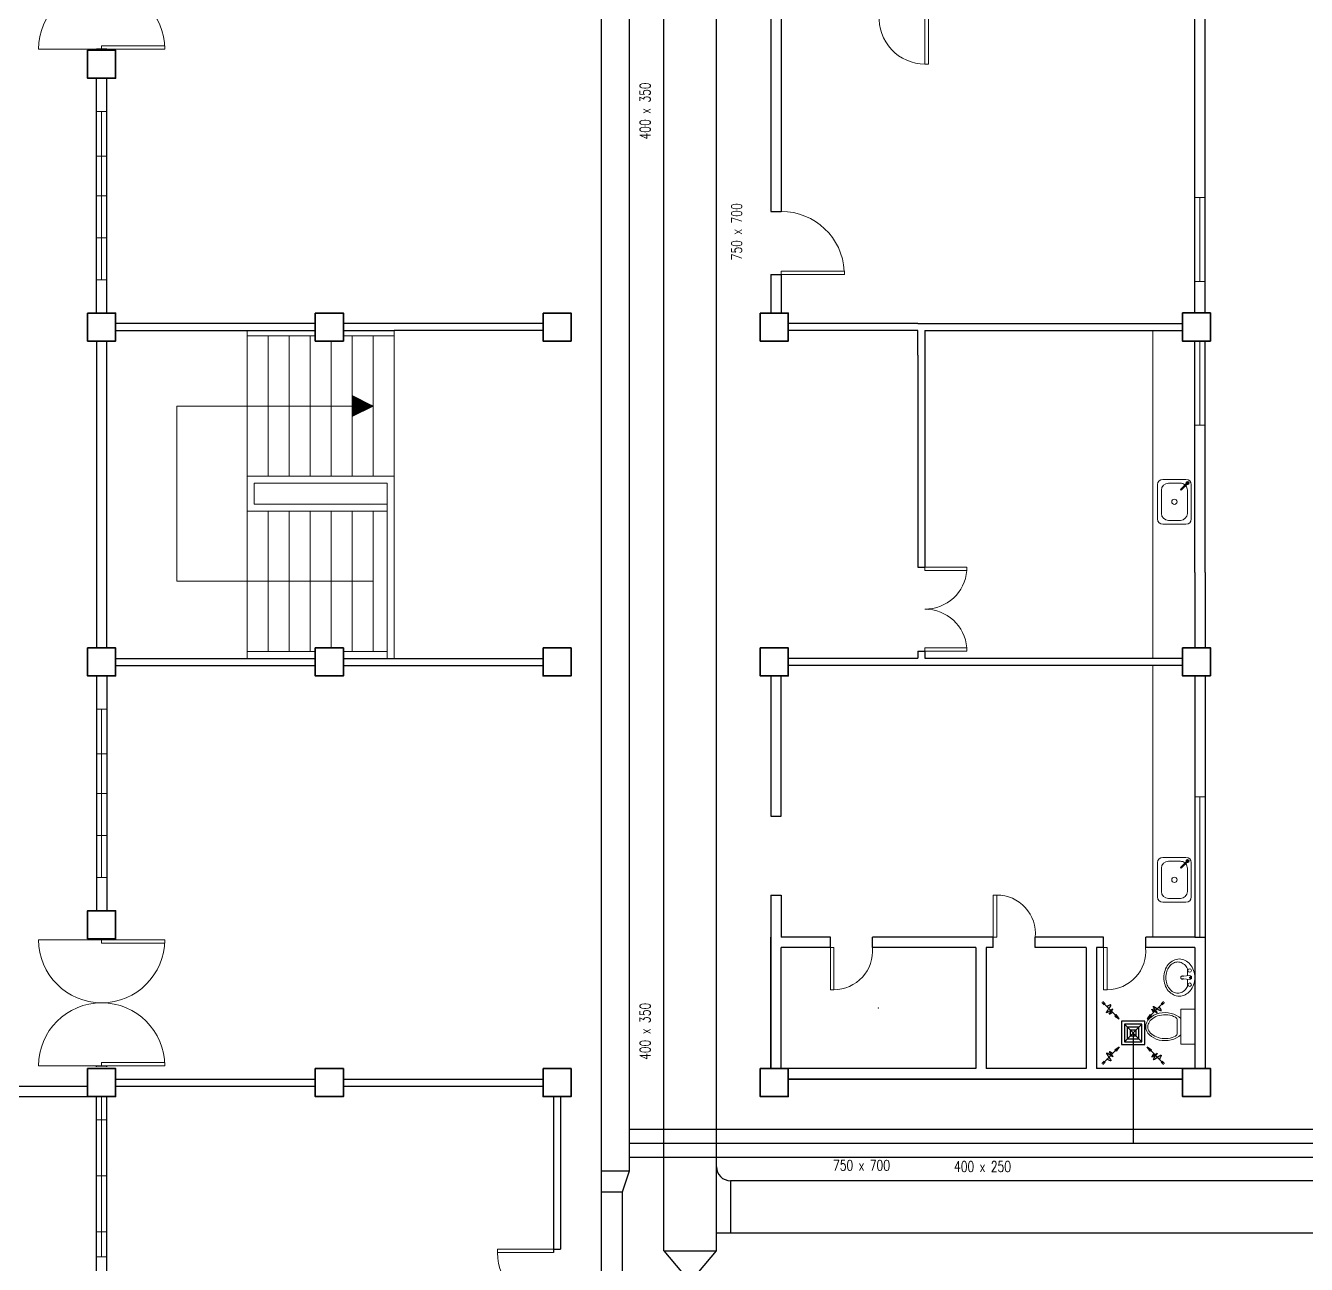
# Model space of a CAD drawing. Header units: millimetres. Extents: x 3 to 200, y 1 to 233.
# Drawn here: x 12.84 to 31.11, y 116.84 to 134.51 of the extents above; entities that cross this region are included whole.
import ezdxf

# ---------------------------------------------------------------- set-up
doc = ezdxf.new("R2010")
doc.units = ezdxf.units.MM
doc.header["$MEASUREMENT"] = 0
for name, color, linetype in [('ahu line', 150, 'Continuous'), ('AIR', 7, 'Continuous'), ('AIR-00', 8, 'Continuous'), ('AIR-03', 30, 'Continuous'), ('ducting label', 7, 'Continuous'), ('exhaust', 1, 'Continuous')]:
    doc.layers.add(name, color=color, linetype=linetype)
doc.styles.add('Arch-Dim', font='simplex.shx', dxfattribs={"width": 0.75})

# ---------------------------------------------------------------- blocks, each defined once
blk = doc.blocks.new('GRILL-C-IN')
at = {"layer": 'AIR-00', "ltscale": 3}
for p, q in [((-0.623, 0.601), (-0.674, 0.651)), ((-0.601, 0.623), (-0.651, 0.674)), ((-0.637, 0.637), (-0.3, 0.3)), ((0.637, 0.637), (0.3, 0.3)), ((0.601, 0.623), (0.651, 0.674)), ((0.623, 0.601), (0.674, 0.651)), ((-0.637, -0.637), (-0.3, -0.3)), ((0.637, -0.637), (0.3, -0.3)), ((-0.623, -0.601), (-0.674, -0.651)), ((-0.601, -0.623), (-0.651, -0.674)), ((0.601, -0.623), (0.651, -0.674)), ((0.623, -0.601), (0.674, -0.651))]:
    blk.add_line(p, q, dxfattribs=at)
at = {"layer": 'AIR-00', "color": 50}
for p, q in [((-0.188, 0.187), (0.187, -0.188)), ((0.187, 0.187), (-0.188, -0.188))]:
    blk.add_line(p, q, dxfattribs=at)
at = {"layer": 'AIR-00', "ltscale": 3}
for points in [[(-0.362, 0.393), (-0.393, 0.362), (-0.3, 0.3)], [(0.393, 0.362), (0.362, 0.393), (0.3, 0.3)], [(-0.362, -0.393), (-0.393, -0.362), (-0.3, -0.3)], [(0.393, -0.362), (0.362, -0.393), (0.3, -0.3)]]:
    blk.add_lwpolyline(points, close=True, dxfattribs=at)
at = {"layer": 'AIR-00', "color": 50}
for points in [[(-0.188, -0.188), (0.187, -0.188), (0.187, 0.187), (-0.188, 0.187)], [(-0.125, -0.125), (0.125, -0.125), (0.125, 0.125), (-0.125, 0.125)], [(-0.062, -0.062), (0.062, -0.062), (0.062, 0.062), (-0.062, 0.062)]]:
    blk.add_lwpolyline(points, close=True, dxfattribs=at)
at = {"layer": 'AIR-00', "ltscale": 3}
for points in [[(-0.441, 0.441), (-0.512, 0.404), (-0.432, 0.514), (-0.568, 0.43), (-0.477, 0.6), (-0.561, 0.561)], [(0.441, 0.441), (0.404, 0.512), (0.514, 0.432), (0.43, 0.568), (0.6, 0.477), (0.561, 0.561)], [(-0.441, -0.441), (-0.512, -0.404), (-0.432, -0.514), (-0.568, -0.43), (-0.477, -0.6), (-0.561, -0.561)], [(0.441, -0.441), (0.404, -0.512), (0.514, -0.432), (0.43, -0.568), (0.6, -0.477), (0.561, -0.561)]]:
    blk.add_spline(points, degree=3, dxfattribs=at)
for points in [[(-0.3, 0.3), (-0.362, 0.393), (-0.393, 0.362)], [(0.3, 0.3), (0.393, 0.362), (0.362, 0.393)], [(-0.3, -0.3), (-0.362, -0.393), (-0.393, -0.362)], [(0.3, -0.3), (0.393, -0.362), (0.362, -0.393)]]:
    blk.add_solid(points, dxfattribs=at)
at = {"layer": 'AIR-03', "color": 6}
blk.add_lwpolyline([(-0.25, -0.25), (0.25, -0.25), (0.25, 0.25), (-0.25, 0.25)], close=True, dxfattribs=at)

msp = doc.modelspace()

# ---------------------------------------------------------------- linework, layer by layer
at = {"color": 8, "linetype": 'ByBlock', "lineweight": 25}
for p, q in [((29.67, 130.414), (29.67, 136.389)), ((29.52, 130.412), (29.52, 135.989)), ((23.47, 135.987), (23.47, 131.862)), ((23.62, 134.663), (23.62, 131.862)), ((23.47, 131.862), (23.62, 131.862)), ((23.47, 130.962), (23.47, 130.762)), ((23.47, 130.962), (23.62, 130.962)), ((23.62, 130.962), (23.62, 130.862)), ((23.62, 130.962), (23.62, 130.412)), ((23.47, 130.762), (23.47, 130.762)), ((23.47, 130.762), (23.47, 130.412)), ((25.57, 130.262), (23.72, 130.262)), ((25.57, 130.162), (23.72, 130.162)), ((25.57, 130.262), (29.345, 130.262)), ((25.57, 129.812), (25.57, 130.162)), ((25.67, 130.162), (25.67, 126.789)), ((25.67, 130.162), (29.345, 130.162)), ((29.52, 126.712), (29.52, 130.014)), ((29.67, 126.712), (29.67, 130.014)), ((25.57, 129.812), (25.57, 126.789)), ((25.57, 126.789), (25.67, 126.789)), ((29.52, 126.712), (29.52, 125.639)), ((29.67, 126.712), (29.67, 125.639)), ((25.57, 125.589), (25.67, 125.589)), ((25.57, 125.589), (25.57, 125.489)), ((25.67, 125.589), (25.67, 125.489)), ((23.72, 125.489), (25.42, 125.489)), ((23.72, 125.389), (28.47, 125.389)), ((25.42, 125.489), (25.57, 125.489)), ((25.42, 125.489), (25.57, 125.489)), ((25.42, 125.389), (29.345, 125.389)), ((25.67, 125.489), (28.47, 125.489)), ((25.67, 125.489), (29.345, 125.489)), ((23.47, 125.237), (23.47, 123.237)), ((23.62, 123.237), (23.62, 125.237)), ((29.52, 125.239), (29.52, 121.512)), ((29.67, 125.239), (29.67, 121.512)), ((23.47, 123.237), (23.62, 123.237)), ((23.47, 122.112), (23.47, 119.637)), ((23.47, 122.112), (23.62, 122.112)), ((23.62, 122.112), (23.62, 121.512)), ((26.645, 121.512), (24.92, 121.512)), ((28.22, 121.512), (27.245, 121.512)), ((29.52, 121.512), (28.82, 121.512)), ((29.52, 121.512), (29.67, 121.512)), ((29.67, 121.512), (29.67, 119.639)), ((29.52, 121.362), (29.52, 119.637)), ((26.395, 119.637), (23.62, 119.637)), ((27.97, 119.637), (26.545, 119.637)), ((29.52, 119.637), (28.12, 119.637)), ((23.72, 119.487), (29.345, 119.487)), ((29.345, 119.487), (23.72, 119.487))]:
    msp.add_line(p, q, dxfattribs=at)
at = {"color": 8, "lineweight": 13}
for p, q in [((13.92, 134.175), (13.02, 134.175)), ((13.92, 134.225), (14.82, 134.225)), ((13.92, 134.175), (13.92, 134.225)), ((14.82, 134.175), (13.92, 134.175)), ((14.82, 134.225), (14.82, 134.175)), ((13.92, 121.475), (13.02, 121.475)), ((14.82, 121.475), (13.92, 121.475)), ((13.92, 121.475), (13.92, 121.425)), ((13.92, 121.425), (14.82, 121.425)), ((14.82, 121.425), (14.82, 121.475)), ((14.82, 119.725), (13.92, 119.725)), ((13.92, 119.725), (13.92, 119.675)), ((14.82, 119.675), (14.82, 119.725)), ((13.92, 119.675), (13.02, 119.675)), ((13.92, 119.675), (14.82, 119.675))]:
    msp.add_line(p, q, dxfattribs=at)
at = {"color": 8, "lineweight": 25}
for p, q in [((13.995, 134.175), (13.845, 134.175)), ((13.845, 134.162), (13.845, 134.175)), ((13.995, 134.162), (13.995, 134.175)), ((13.845, 130.412), (13.845, 133.762)), ((13.995, 130.412), (13.995, 133.762)), ((16.97, 130.262), (14.12, 130.262)), ((14.12, 130.162), (16.97, 130.162)), ((20.22, 130.262), (17.37, 130.262)), ((17.37, 130.162), (18.095, 130.162)), ((20.22, 130.162), (18.095, 130.162)), ((13.845, 130.012), (13.845, 125.637)), ((13.995, 128.087), (13.995, 130.012)), ((13.995, 127.987), (13.995, 128.087)), ((13.995, 127.687), (13.995, 127.987)), ((13.995, 127.587), (13.995, 127.687)), ((13.995, 125.637), (13.995, 127.587)), ((14.12, 125.487), (16.97, 125.487)), ((17.37, 125.487), (20.22, 125.487)), ((13.845, 125.237), (13.845, 121.887)), ((13.995, 125.237), (13.995, 121.887)), ((14.12, 125.387), (16.97, 125.387)), ((17.37, 125.387), (20.22, 125.387)), ((13.845, 121.487), (13.845, 121.475)), ((13.995, 121.475), (13.845, 121.475)), ((13.995, 121.487), (13.995, 121.475)), ((13.845, 119.675), (13.995, 119.675)), ((13.845, 119.662), (13.845, 119.675)), ((13.995, 119.662), (13.995, 119.675)), ((10.72, 119.387), (13.72, 119.387)), ((14.12, 119.487), (16.97, 119.487)), ((14.12, 119.387), (16.97, 119.387)), ((17.37, 119.487), (20.22, 119.487)), ((17.37, 119.387), (20.22, 119.387)), ((10.72, 119.237), (13.72, 119.237)), ((13.845, 113.637), (13.845, 119.237)), ((13.995, 113.637), (13.995, 119.237)), ((20.37, 119.237), (20.37, 117.012)), ((20.47, 119.237), (20.47, 117.062)), ((20.37, 117.062), (20.47, 117.062))]:
    msp.add_line(p, q, dxfattribs=at)
at = {"color": 8, "lineweight": 9}
for p, q in [((13.845, 133.287), (13.995, 133.287)), ((13.845, 132.087), (13.845, 133.287)), ((13.92, 130.887), (13.92, 133.287)), ((13.995, 133.287), (13.995, 130.887)), ((13.845, 132.65), (13.995, 132.65)), ((13.845, 132.087), (13.845, 130.887)), ((13.845, 132.087), (13.995, 132.087)), ((13.845, 131.487), (13.995, 131.487)), ((13.995, 130.887), (13.845, 130.887)), ((15.995, 130.087), (15.995, 130.162)), ((18.095, 130.162), (18.095, 130.087)), ((15.995, 128.087), (15.995, 130.087)), ((16.97, 130.087), (15.995, 130.087)), ((16.295, 128.087), (16.295, 130.087)), ((16.595, 128.087), (16.595, 130.087)), ((16.895, 128.087), (16.895, 130.087)), ((17.195, 130.012), (17.195, 128.087)), ((18.095, 130.087), (17.37, 130.087)), ((17.495, 130.087), (17.495, 128.087)), ((17.795, 130.087), (17.795, 128.087)), ((18.095, 130.087), (18.095, 128.087)), ((17.495, 129.087), (17.495, 129.237)), ((17.795, 129.087), (17.495, 129.237)), ((17.505, 129.087), (17.505, 129.232)), ((17.515, 129.087), (17.515, 129.227)), ((14.995, 126.587), (14.995, 129.087)), ((14.995, 129.087), (17.495, 129.087)), ((16.895, 129.087), (16.695, 129.087)), ((16.895, 129.087), (17.095, 129.087)), ((17.495, 129.087), (17.795, 129.087)), ((17.495, 129.087), (17.495, 128.937)), ((17.795, 129.087), (17.495, 128.937)), ((17.505, 129.087), (17.505, 128.942)), ((17.515, 129.087), (17.515, 128.947)), ((17.525, 129.087), (17.525, 129.222)), ((17.525, 129.087), (17.525, 128.952)), ((17.535, 129.087), (17.535, 129.217)), ((17.535, 129.087), (17.535, 128.957)), ((17.545, 129.087), (17.545, 129.212)), ((17.545, 129.087), (17.545, 128.962)), ((17.555, 129.087), (17.555, 129.207)), ((17.555, 129.087), (17.555, 128.967)), ((17.565, 129.087), (17.565, 129.202)), ((17.565, 129.087), (17.565, 128.972)), ((17.575, 129.087), (17.575, 129.197)), ((17.575, 129.087), (17.575, 128.977)), ((17.585, 129.087), (17.585, 129.192)), ((17.585, 129.087), (17.585, 128.982)), ((17.595, 129.087), (17.595, 129.187)), ((17.595, 129.087), (17.595, 128.987)), ((17.605, 129.087), (17.605, 129.182)), ((17.605, 129.087), (17.605, 128.992)), ((17.615, 129.087), (17.615, 129.177)), ((17.615, 129.087), (17.615, 128.997)), ((17.625, 129.087), (17.625, 129.172)), ((17.625, 129.087), (17.625, 129.002)), ((17.635, 129.087), (17.635, 129.167)), ((17.635, 129.087), (17.635, 129.007)), ((17.645, 129.087), (17.645, 129.162)), ((17.645, 129.087), (17.645, 129.012)), ((17.655, 129.087), (17.655, 129.157)), ((17.655, 129.087), (17.655, 129.017)), ((17.665, 129.087), (17.665, 129.152)), ((17.665, 129.087), (17.665, 129.022)), ((17.675, 129.087), (17.675, 129.147)), ((17.675, 129.087), (17.675, 129.027)), ((17.685, 129.087), (17.685, 129.142)), ((17.685, 129.087), (17.685, 129.032)), ((17.695, 129.087), (17.695, 129.137)), ((17.695, 129.087), (17.695, 129.037)), ((17.705, 129.087), (17.705, 129.132)), ((17.705, 129.087), (17.705, 129.042)), ((17.715, 129.087), (17.715, 129.127)), ((17.715, 129.087), (17.715, 129.047)), ((17.725, 129.087), (17.725, 129.122)), ((17.725, 129.087), (17.725, 129.052)), ((17.735, 129.087), (17.735, 129.117)), ((17.735, 129.087), (17.735, 129.057)), ((17.745, 129.087), (17.745, 129.112)), ((17.745, 129.087), (17.745, 129.062)), ((17.755, 129.087), (17.755, 129.107)), ((17.755, 129.087), (17.755, 129.067)), ((17.765, 129.087), (17.765, 129.102)), ((17.765, 129.087), (17.765, 129.072)), ((17.775, 129.087), (17.775, 129.097)), ((17.775, 129.087), (17.775, 129.077)), ((17.785, 129.087), (17.785, 129.092)), ((17.785, 129.087), (17.785, 129.082)), ((18.095, 128.087), (15.995, 128.087)), ((15.995, 128.087), (15.995, 127.987)), ((15.995, 127.687), (15.995, 127.987)), ((16.095, 127.687), (16.095, 127.987)), ((16.095, 127.987), (17.945, 127.987)), ((17.945, 127.987), (17.995, 127.987)), ((17.995, 127.987), (17.995, 127.687)), ((18.095, 127.987), (18.095, 128.087)), ((18.095, 127.987), (18.095, 127.687)), ((15.995, 125.587), (15.995, 127.687)), ((15.995, 127.587), (17.995, 127.587)), ((17.945, 127.687), (16.095, 127.687)), ((16.295, 125.587), (16.295, 127.587)), ((16.595, 125.587), (16.595, 127.587)), ((16.895, 125.587), (16.895, 127.587)), ((17.195, 125.637), (17.195, 127.587)), ((17.495, 125.587), (17.495, 127.587)), ((17.795, 125.587), (17.795, 127.587)), ((17.945, 127.687), (17.995, 127.687)), ((17.995, 127.687), (17.995, 125.487)), ((18.095, 127.587), (18.095, 127.687)), ((18.095, 125.587), (18.095, 127.587)), ((15.995, 126.587), (14.995, 126.587)), ((17.795, 126.587), (15.995, 126.587)), ((15.995, 125.587), (15.995, 125.487)), ((15.995, 125.587), (16.97, 125.587)), ((17.37, 125.587), (17.995, 125.587)), ((18.095, 125.587), (18.095, 125.487)), ((13.845, 124.762), (13.995, 124.762)), ((13.845, 123.562), (13.845, 124.762)), ((13.92, 122.362), (13.92, 124.762)), ((13.995, 124.762), (13.995, 122.362)), ((13.845, 124.125), (13.995, 124.125)), ((13.845, 123.562), (13.845, 122.362)), ((13.845, 123.562), (13.995, 123.562)), ((13.845, 122.962), (13.995, 122.962)), ((13.995, 122.362), (13.845, 122.362)), ((29.323, 120.949), (29.444, 120.963)), ((29.323, 120.92), (29.444, 120.907)), ((29.521, 120.485), (29.321, 120.485)), ((29.321, 120.485), (29.321, 119.985)), ((29.521, 119.985), (29.521, 120.485)), ((29.271, 120.325), (29.271, 120.144)), ((29.321, 119.985), (29.521, 119.985)), ((13.845, 116.95), (13.845, 119.237)), ((13.92, 119.237), (13.92, 116.95)), ((13.845, 118.106), (13.845, 118.906)), ((13.845, 118.906), (13.995, 118.906)), ((13.995, 118.906), (13.995, 117.306)), ((13.845, 118.106), (13.995, 118.106)), ((13.995, 117.306), (13.845, 117.306)), ((13.845, 116.95), (13.995, 116.95))]:
    msp.add_line(p, q, dxfattribs=at)
at = {"color": 8, "linetype": 'ByBlock', "lineweight": 9}
for p, q in [((29.67, 132.062), (29.52, 132.062)), ((29.595, 132.062), (29.595, 130.862)), ((29.67, 130.862), (29.67, 132.062)), ((29.52, 130.862), (29.67, 130.862)), ((28.92, 125.489), (28.92, 130.164)), ((29.595, 128.814), (29.595, 130.014)), ((29.67, 130.014), (29.67, 128.814)), ((29.67, 128.814), (29.52, 128.814)), ((28.92, 125.389), (28.92, 121.512)), ((23.47, 125.237), (23.62, 125.237)), ((29.67, 123.512), (29.52, 123.512)), ((29.595, 123.512), (29.595, 121.512)), ((29.67, 121.512), (29.67, 123.512))]:
    msp.add_line(p, q, dxfattribs=at)
at = {"color": 8, "linetype": 'ByBlock', "lineweight": 13}
for p, q in [((24.52, 131.012), (23.62, 131.012)), ((23.62, 131.012), (23.62, 130.962)), ((23.62, 130.962), (24.52, 130.962)), ((24.52, 130.962), (24.52, 131.012)), ((25.67, 126.789), (26.27, 126.789)), ((25.67, 126.739), (25.67, 126.789)), ((26.27, 126.739), (25.67, 126.739)), ((26.27, 126.789), (26.27, 126.739)), ((26.27, 125.639), (25.67, 125.639)), ((25.67, 125.639), (25.67, 125.589)), ((25.67, 125.589), (26.27, 125.589)), ((26.27, 125.589), (26.27, 125.639))]:
    msp.add_line(p, q, dxfattribs=at)
at = {"color": 8, "lineweight": 9, "ltscale": 0.4}
for p, q in [((28.99, 127.966), (28.99, 127.476)), ((29.395, 128.041), (29.065, 128.041)), ((29.315, 127.986), (29.145, 127.986)), ((29.411, 127.994), (29.32, 127.903)), ((29.423, 127.982), (29.332, 127.89)), ((29.47, 127.476), (29.47, 127.966)), ((29.045, 127.886), (29.045, 127.556)), ((29.415, 127.556), (29.415, 127.886)), ((29.065, 127.401), (29.395, 127.401)), ((29.145, 127.456), (29.315, 127.456)), ((29.395, 122.649), (29.065, 122.649)), ((28.99, 122.574), (28.99, 122.084)), ((29.045, 122.494), (29.045, 122.164)), ((29.315, 122.594), (29.145, 122.594)), ((29.411, 122.602), (29.32, 122.511)), ((29.423, 122.59), (29.332, 122.499)), ((29.415, 122.164), (29.415, 122.494)), ((29.47, 122.084), (29.47, 122.574)), ((29.065, 122.009), (29.395, 122.009)), ((29.145, 122.064), (29.315, 122.064))]:
    msp.add_line(p, q, dxfattribs=at)
at = {"color": 8, "linetype": 'ByBlock', "lineweight": 25, "ltscale": 0.3}
for p, q in [((23.47, 119.637), (23.47, 121.512)), ((24.32, 121.512), (23.62, 121.512)), ((24.32, 121.362), (24.32, 121.512)), ((26.645, 121.512), (24.92, 121.512)), ((24.92, 121.362), (24.92, 121.512)), ((26.645, 121.362), (26.645, 121.512)), ((28.22, 121.512), (27.245, 121.512)), ((27.245, 121.362), (27.245, 121.512)), ((28.22, 121.362), (28.22, 121.512)), ((29.52, 121.512), (28.82, 121.512)), ((28.82, 121.362), (28.82, 121.512)), ((23.62, 119.637), (23.62, 121.362)), ((24.32, 121.362), (23.62, 121.362)), ((26.395, 121.362), (24.92, 121.362)), ((26.395, 121.362), (26.395, 119.637)), ((26.545, 121.362), (26.545, 119.637)), ((26.645, 121.362), (26.545, 121.362)), ((27.97, 121.362), (27.245, 121.362)), ((27.97, 121.362), (27.97, 119.637)), ((28.12, 121.362), (28.12, 119.637)), ((28.22, 121.362), (28.12, 121.362)), ((28.22, 121.362), (28.12, 121.362)), ((29.52, 121.362), (28.82, 121.362))]:
    msp.add_line(p, q, dxfattribs=at)
at = {"color": 8, "lineweight": 13, "ltscale": 0.03}
for points in [[(25.72, 134.663), (25.67, 134.663), (25.67, 133.963), (25.72, 133.963)], [(26.645, 121.512), (26.695, 121.512), (26.695, 122.112), (26.645, 122.112)], [(24.32, 121.362), (24.37, 121.362), (24.37, 120.762), (24.32, 120.762)], [(28.22, 121.362), (28.27, 121.362), (28.27, 120.762), (28.22, 120.762)], [(20.37, 117.012), (20.37, 117.062), (19.57, 117.062), (19.57, 117.012)]]:
    msp.add_lwpolyline(points, close=True, dxfattribs=at)
at = {"color": 8, "lineweight": 35}
for points in [[(13.72, 134.162), (14.12, 134.162), (14.12, 133.762), (13.72, 133.762)], [(13.72, 130.412), (14.12, 130.412), (14.12, 130.012), (13.72, 130.012)], [(16.97, 130.412), (17.37, 130.412), (17.37, 130.012), (16.97, 130.012)], [(20.22, 130.412), (20.62, 130.412), (20.62, 130.012), (20.22, 130.012)], [(13.72, 125.637), (14.12, 125.637), (14.12, 125.237), (13.72, 125.237)], [(16.97, 125.637), (17.37, 125.637), (17.37, 125.237), (16.97, 125.237)], [(20.22, 125.637), (20.62, 125.637), (20.62, 125.237), (20.22, 125.237)], [(13.72, 121.487), (14.12, 121.487), (14.12, 121.887), (13.72, 121.887)], [(13.72, 119.637), (14.12, 119.637), (14.12, 119.237), (13.72, 119.237)], [(16.97, 119.637), (17.37, 119.637), (17.37, 119.237), (16.97, 119.237)], [(20.22, 119.637), (20.62, 119.637), (20.62, 119.237), (20.22, 119.237)]]:
    msp.add_lwpolyline(points, close=True, dxfattribs=at)
at = {"color": 8, "lineweight": 9}
for points in [[(13.845, 130.887), (13.845, 133.287), (13.995, 133.287), (13.995, 130.887)], [(13.845, 133.287), (13.995, 133.287), (13.995, 130.887), (13.845, 130.887)], [(13.845, 122.362), (13.845, 124.762), (13.995, 124.762), (13.995, 122.362)], [(13.845, 124.762), (13.995, 124.762), (13.995, 122.362), (13.845, 122.362)], [(13.845, 119.237), (13.995, 119.237), (13.995, 116.95), (13.845, 116.95)]]:
    msp.add_lwpolyline(points, close=True, dxfattribs=at)
at = {"color": 8, "linetype": 'ByBlock', "lineweight": 35}
for points in [[(23.32, 130.412), (23.72, 130.412), (23.72, 130.012), (23.32, 130.012)], [(29.345, 130.414), (29.745, 130.414), (29.745, 130.014), (29.345, 130.014)], [(23.32, 125.637), (23.72, 125.637), (23.72, 125.237), (23.32, 125.237)], [(29.345, 125.639), (29.745, 125.639), (29.745, 125.239), (29.345, 125.239)], [(23.32, 119.637), (23.72, 119.637), (23.72, 119.237), (23.32, 119.237)], [(29.345, 119.639), (29.745, 119.639), (29.745, 119.239), (29.345, 119.239)]]:
    msp.add_lwpolyline(points, close=True, dxfattribs=at)
at = {"color": 8, "lineweight": 9}
msp.add_lwpolyline([(29.3, 121.2, 0.11576), (29.217, 121.18, 0.104047), (29.143, 121.122, 0.090875), (29.096, 121.038, 0.083344), (29.079, 120.935, 0.083344), (29.096, 120.831, 0.090875), (29.143, 120.747, 0.104047), (29.217, 120.689, 0.11576), (29.3, 120.67, 0.11576), (29.382, 120.689, 0.104047), (29.456, 120.747, 0.090875), (29.503, 120.831, 0.083344), (29.521, 120.935, 0.083344), (29.503, 121.038, 0.090875), (29.456, 121.122, 0.104047), (29.382, 121.18, 0.11576)], format="xyb", close=True, dxfattribs=at)
for points in [[(29.279, 121.157, 0.124838), (29.216, 121.141, 0.105788), (29.158, 121.092, 0.086697), (29.122, 121.022, 0.076776), (29.109, 120.935, 0.076776), (29.122, 120.847, 0.086697), (29.158, 120.777, 0.105788), (29.216, 120.728, 0.124838), (29.279, 120.712, 0.124838), (29.341, 120.728, 0.105788), (29.399, 120.777, 0.040067), (29.419, 120.808), (29.419, 120.91, 0.040067)], [(29.419, 120.959), (29.419, 121.061, 0.040067), (29.399, 121.092, 0.105788), (29.341, 121.141, 0.124838), (29.279, 121.157, 0.124838)]]:
    msp.add_lwpolyline(points, format="xyb", dxfattribs=at)
at = {"color": 8, "lineweight": 9, "ltscale": 0.4}
for centre in [(29.23, 127.721), (29.23, 122.329)]:
    msp.add_circle(centre, 0.0375, dxfattribs=at)
at = {"color": 8, "lineweight": 9}
for centre, radius in [((29.448, 121.036), 0.0255), ((29.448, 120.833), 0.0255), ((29.454, 120.935), 0.0095)]:
    msp.add_circle(centre, radius, dxfattribs=at)
at = {"color": 8, "lineweight": 13}
for centre, start, end in [((13.92, 134.175), 0, 180), ((13.92, 121.475), 180, 0), ((13.92, 119.675), 0, 180)]:
    msp.add_arc(centre, 0.9, start, end, dxfattribs=at)
at = {"color": 8, "lineweight": 13, "ltscale": 0.03}
for centre, radius, start, end in [((25.67, 134.615), 0.652, 175.7578, 270), ((26.695, 121.56), 0.552, 355.0209, 90), ((24.37, 121.314), 0.552, 270, 4.9791), ((28.27, 121.314), 0.552, 270, 4.9791), ((20.321, 117.012), 0.752, 180, 273.6952)]:
    msp.add_arc(centre, radius, start, end, dxfattribs=at)
at = {"color": 8, "linetype": 'ByBlock', "lineweight": 13}
for centre, radius, start, end in [((23.62, 130.962), 0.9, 3.1847, 90), ((25.67, 126.789), 0.6, 270, 355.2198), ((25.67, 125.589), 0.6, 4.7802, 90)]:
    msp.add_arc(centre, radius, start, end, dxfattribs=at)
at = {"color": 8, "lineweight": 9, "ltscale": 0.4}
for centre, radius, start, end in [((29.065, 127.966), 0.075, 90, 180), ((29.145, 127.886), 0.1, 90, 180), ((29.315, 127.886), 0.1, 50.0132, 90), ((29.315, 127.886), 0.1, 0, 39.9868), ((29.395, 127.966), 0.075, 0, 90), ((29.417, 127.988), 0.0217, 248.7565, 201.2435), ((29.417, 127.988), 0.0145, 262.0499, 187.9501), ((29.417, 127.988), 0.00874, 315, 135), ((29.326, 127.897), 0.00874, 135, 315), ((29.065, 127.476), 0.075, 180, 270), ((29.145, 127.556), 0.1, 180, 270), ((29.315, 127.556), 0.1, 270, 0), ((29.395, 127.476), 0.075, 270, 0), ((29.065, 122.574), 0.075, 90, 180), ((29.395, 122.574), 0.075, 0, 90), ((29.145, 122.494), 0.1, 90, 180), ((29.315, 122.494), 0.1, 50.0132, 90), ((29.326, 122.505), 0.00874, 135, 315), ((29.315, 122.494), 0.1, 0, 39.9868), ((29.417, 122.596), 0.0217, 248.7565, 201.2435), ((29.417, 122.596), 0.0145, 262.0499, 187.9501), ((29.417, 122.596), 0.00874, 315, 135), ((29.145, 122.164), 0.1, 180, 270), ((29.315, 122.164), 0.1, 270, 0), ((29.065, 122.084), 0.075, 180, 270), ((29.395, 122.084), 0.075, 270, 0)]:
    msp.add_arc(centre, radius, start, end, dxfattribs=at)
at = {"color": 8, "lineweight": 9}
for centre, radius, start, end in [((29.346, 120.935), 0.025, 161.3793, 198.6207), ((29.416, 120.935), 0.0948, 171.2026, 188.7974), ((29.346, 120.935), 0.025, 48.7978, 143.6932), ((29.346, 120.935), 0.025, 216.3068, 311.2022), ((29.448, 120.935), 0.028, 263.7545, 96.2455), ((29.221, 120.325), 0.05, 0, 61.8499), ((29.221, 120.144), 0.05, 298.0084, 360)]:
    msp.add_arc(centre, radius, start, end, dxfattribs=at)
msp.add_ellipse((29.096, 120.235), major_axis=(0.275, 0), ratio=0.727273, start_param=0.612555, end_param=5.670631, dxfattribs=at)
msp.add_open_spline([(29.244, 120.369), (29.228, 120.378), (29.21, 120.386), (29.118, 120.412), (29.031, 120.407), (28.9, 120.35), (28.858, 120.299), (28.845, 120.201), (28.871, 120.149), (28.982, 120.075), (29.066, 120.057), (29.18, 120.073), (29.214, 120.084), (29.244, 120.1)], degree=3, knots=[0.937253, 0.937253, 0.937253, 0.937253, 1.185372, 1.185372, 2.113864, 2.113864, 3.042356, 3.042356, 3.970847, 3.970847, 4.899339, 4.899339, 5.346062, 5.346062, 5.346062, 5.346062], dxfattribs=at)
at = {"color": 8, "linetype": 'ByBlock', "lineweight": 9, "ltscale": 0.3}
msp.add_point((25.007, 120.5), dxfattribs=at)
at = {"layer": 'ahu line', "linetype": 'Continuous'}
for p, q in [((21.945, 117.039), (21.945, 146.362)), ((22.695, 117.039), (22.695, 146.362)), ((53.432, 118.037), (22.895, 118.037)), ((22.895, 118.037), (22.895, 117.287)), ((53.432, 117.287), (22.695, 117.287)), ((21.945, 117.039), (22.695, 117.039)), ((21.945, 117.039), (22.195, 116.739)), ((22.445, 116.739), (22.695, 117.039))]:
    msp.add_line(p, q, dxfattribs=at)
msp.add_arc((22.895, 118.237), 0.2, 180, 270, dxfattribs=at)
at = {"layer": 'exhaust'}
for p, q in [((21.049, 147.309), (21.049, 108.02)), ((21.449, 140.892), (21.449, 118.174)), ((28.641, 120.145), (28.641, 118.574)), ((21.449, 118.774), (53.97, 118.774)), ((21.449, 118.574), (53.97, 118.574)), ((21.449, 118.374), (53.97, 118.374)), ((21.449, 118.174), (21.049, 118.174)), ((21.449, 118.174), (21.349, 117.874)), ((21.349, 117.874), (21.049, 117.874)), ((21.349, 117.874), (21.349, 112.427))]:
    msp.add_line(p, q, dxfattribs=at)

# ---------------------------------------------------------------- block references
at = {"layer": 'AIR', "xscale": 0.6658363358532475, "yscale": 0.6658363358532475, "zscale": 0.6658363358532475}
msp.add_blockref('GRILL-C-IN', (28.641, 120.145), dxfattribs=at)

# ---------------------------------------------------------------- texts
at = {"layer": 'ducting label', "color": 240, "linetype": 'Continuous', "lineweight": 25, "true_color": 0xed1f24, "char_height": 0.15, "attachment_point": 1, "rotation": 90, "style": 'Arch-Dim'}
for insert in [(21.602, 132.888), (21.602, 119.76)]:
    msp.add_mtext_dynamic_manual_height_columns('\\A1;400 x 350', width=1.19515, gutter_width=1.011, heights=[0], dxfattribs=dict(at, insert=insert))
at = {"layer": 'ducting label', "color": 3, "linetype": 'Continuous', "lineweight": 25, "insert": (22.907, 131.164), "char_height": 0.15, "attachment_point": 1, "rotation": 90, "style": 'Arch-Dim'}
msp.add_mtext_dynamic_manual_height_columns('\\A1;750 x 700', width=1.19515, gutter_width=1.011, heights=[0], dxfattribs=at)
at = {"layer": 'ducting label', "color": 3, "linetype": 'Continuous', "lineweight": 25, "insert": (24.357, 118.332), "char_height": 0.15, "attachment_point": 1, "style": 'Arch-Dim'}
msp.add_mtext_dynamic_manual_height_columns('\\A1;750 x 700', width=1.19515, gutter_width=1.011, heights=[0], dxfattribs=at)
at = {"layer": 'ducting label', "color": 240, "linetype": 'Continuous', "true_color": 0xed1f24, "insert": (26.084, 118.314), "char_height": 0.15, "attachment_point": 1, "style": 'Arch-Dim'}
msp.add_mtext_dynamic_manual_height_columns('\\A1;400 x 250', width=1.19515, gutter_width=1.011, heights=[0], dxfattribs=at)

doc.saveas('drawing.dxf')
